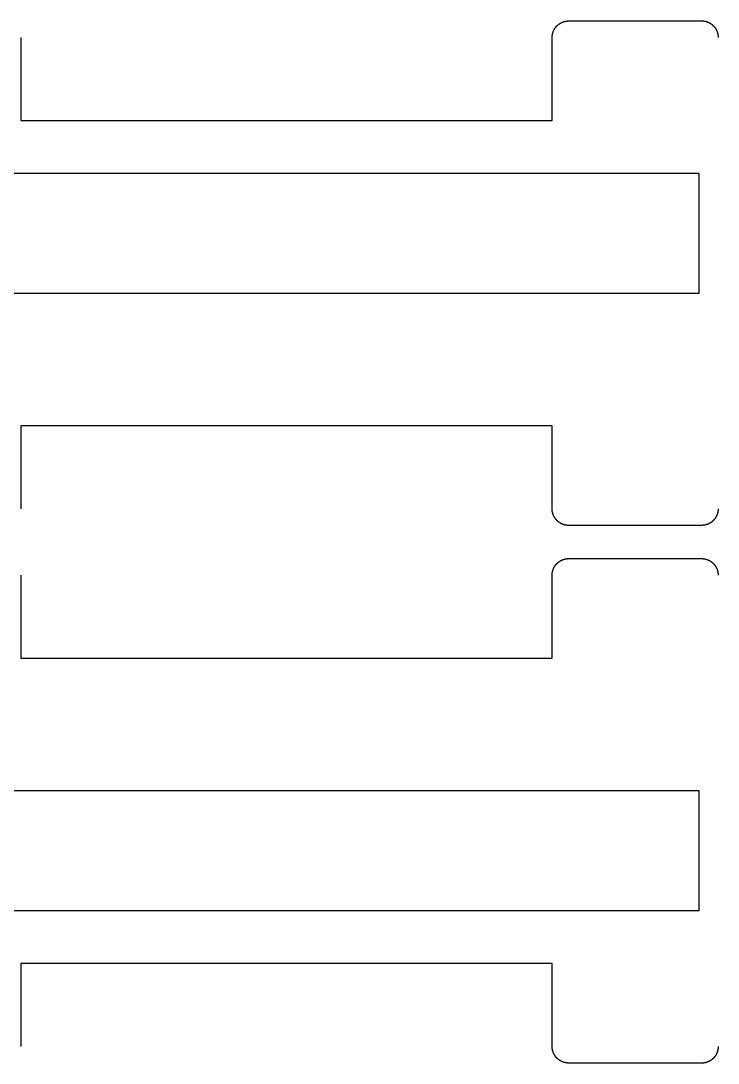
# Model space of a CAD drawing. Extents: x -66 to 66, y -41 to 41.
# Drawn here: x 24 to 45, y -37.15 to -5.75 of the extents above; entities that cross this region are included whole.
import ezdxf

# ---------------------------------------------------------------- set-up
doc = ezdxf.new("R2010")
doc.units = 0
doc.layers.add('LAYER_1', color=7, linetype='CONTINUOUS')

# ---------------------------------------------------------------- blocks, each defined once
blk = doc.blocks.new('BLOCK_87')
at = {"layer": 'LAYER_1', "color": 1}
blk.add_lwpolyline([(44.431, -10.349), (23.329, -10.349)], dxfattribs=at)
blk = doc.blocks.new('BLOCK_89')
at = {"layer": 'LAYER_1', "color": 1}
blk.add_lwpolyline([(23.329, -13.949), (44.431, -13.949)], dxfattribs=at)
blk = doc.blocks.new('BLOCK_90')
at = {"layer": 'LAYER_1', "color": 1}
blk.add_lwpolyline([(44.431, -13.949), (44.431, -10.349)], dxfattribs=at)
blk = doc.blocks.new('BLOCK_115')
at = {"layer": 'LAYER_1', "color": 1}
blk.add_lwpolyline([(44.431, -32.549), (44.431, -28.949)], dxfattribs=at)
blk = doc.blocks.new('BLOCK_116')
at = {"layer": 'LAYER_1', "color": 1}
blk.add_lwpolyline([(44.431, -28.949), (23.329, -28.949)], dxfattribs=at)
blk = doc.blocks.new('BLOCK_118')
at = {"layer": 'LAYER_1', "color": 1}
blk.add_lwpolyline([(23.329, -32.549), (44.431, -32.549)], dxfattribs=at)
blk = doc.blocks.new('BLOCK_164')
at = {"layer": 'LAYER_1', "color": 7}
blk.add_lwpolyline([(24, -6.249), (24, -8.749)], dxfattribs=at)
blk = doc.blocks.new('BLOCK_165')
at = {"layer": 'LAYER_1', "color": 7}
blk.add_lwpolyline([(24, -8.749), (40, -8.749)], dxfattribs=at)
blk = doc.blocks.new('BLOCK_166')
at = {"layer": 'LAYER_1', "color": 7}
blk.add_lwpolyline([(40, -8.749), (40, -6.249)], dxfattribs=at)
blk = doc.blocks.new('BLOCK_167')
at = {"layer": 'LAYER_1', "color": 7}
blk.add_polyline3d([(40, -6.24937, 0), (40, -6.24285, 0), (40.0002, -6.23636, 0), (40.0004, -6.22989, 0), (40.0007, -6.22343, 0), (40.001, -6.217, 0), (40.0015, -6.2106, 0), (40.002, -6.20421, 0), (40.0026, -6.19785, 0), (40.0033, -6.19151, 0), (40.0041, -6.18519, 0), (40.0049, -6.1789, 0), (40.0059, -6.17263, 0), (40.0069, -6.16639, 0), (40.0079, -6.16018, 0), (40.0091, -6.15399, 0), (40.0103, -6.14783, 0), (40.0116, -6.1417, 0), (40.013, -6.13559, 0), (40.0145, -6.12951, 0), (40.016, -6.12346, 0), (40.0176, -6.11745, 0), (40.0193, -6.11146, 0), (40.021, -6.1055, 0), (40.0228, -6.09957, 0), (40.0247, -6.09368, 0), (40.0267, -6.08781, 0), (40.0287, -6.08198, 0), (40.0308, -6.07618, 0), (40.033, -6.07042, 0), (40.0352, -6.06469, 0), (40.0375, -6.05899, 0), (40.0399, -6.05333, 0), (40.0423, -6.04771, 0), (40.0448, -6.04212, 0), (40.0474, -6.03656, 0), (40.0501, -6.03105, 0), (40.0528, -6.02557, 0), (40.0555, -6.02013, 0), (40.0584, -6.01473, 0), (40.0613, -6.00936, 0), (40.0642, -6.00404, 0), (40.0672, -5.99876, 0), (40.0703, -5.99352, 0), (40.0735, -5.98831, 0), (40.0767, -5.98315, 0), (40.08, -5.97804, 0), (40.0833, -5.97296, 0), (40.0867, -5.96793, 0), (40.0901, -5.96294, 0), (40.0936, -5.958, 0), (40.0972, -5.9531, 0), (40.1008, -5.94824, 0), (40.1045, -5.94343, 0), (40.1082, -5.93867, 0), (40.112, -5.93395, 0), (40.1159, -5.92928, 0), (40.1198, -5.92466, 0), (40.1237, -5.92009, 0), (40.1277, -5.91556, 0), (40.1318, -5.91108, 0), (40.1359, -5.90666, 0), (40.1401, -5.90228, 0), (40.1443, -5.89796, 0), (40.1486, -5.89368, 0), (40.1529, -5.88946, 0), (40.1573, -5.88529, 0), (40.1617, -5.88117, 0), (40.1662, -5.8771, 0), (40.1707, -5.87309, 0), (40.1753, -5.86913, 0), (40.1799, -5.86523, 0), (40.1846, -5.86138, 0), (40.1893, -5.85759, 0), (40.1941, -5.85386, 0), (40.1989, -5.85018, 0), (40.2037, -5.84655, 0), (40.2086, -5.84299, 0), (40.2136, -5.83948, 0), (40.2186, -5.83604, 0), (40.2236, -5.83265, 0), (40.2287, -5.82932, 0), (40.2338, -5.82605, 0), (40.2389, -5.82284, 0), (40.2442, -5.81969, 0), (40.2494, -5.81661, 0), (40.2547, -5.81359, 0), (40.26, -5.81063, 0), (40.2654, -5.80773, 0), (40.2708, -5.80489, 0), (40.2762, -5.80212, 0), (40.2817, -5.79942, 0), (40.2872, -5.79678, 0), (40.2928, -5.79421, 0), (40.2983, -5.7917, 0), (40.304, -5.78926, 0), (40.3096, -5.78688, 0), (40.3153, -5.78458, 0), (40.3211, -5.78234, 0), (40.3268, -5.78017, 0), (40.3326, -5.77807, 0), (40.3384, -5.77604, 0), (40.3443, -5.77408, 0), (40.3502, -5.77219, 0), (40.3561, -5.77037, 0), (40.3621, -5.76863, 0), (40.3681, -5.76695, 0), (40.3741, -5.76535, 0), (40.3801, -5.76382, 0), (40.3862, -5.76237, 0), (40.3923, -5.76099, 0), (40.3985, -5.75968, 0), (40.4046, -5.75845, 0), (40.4108, -5.7573, 0), (40.417, -5.75622, 0), (40.4233, -5.75522, 0), (40.4295, -5.75429, 0), (40.4358, -5.75345, 0), (40.4421, -5.75268, 0), (40.4485, -5.75199, 0), (40.4548, -5.75138, 0), (40.4612, -5.75085, 0), (40.4676, -5.7504, 0), (40.4741, -5.75003, 0), (40.4805, -5.74974, 0), (40.487, -5.74953, 0), (40.4935, -5.74941, 0), (40.5, -5.74937, 0)], dxfattribs=at)
blk = doc.blocks.new('BLOCK_168')
at = {"layer": 'LAYER_1', "color": 7}
blk.add_lwpolyline([(40.5, -5.749), (44.5, -5.745)], dxfattribs=at)
blk = doc.blocks.new('BLOCK_169')
at = {"layer": 'LAYER_1', "color": 7}
blk.add_polyline3d([(44.5, -5.74545, 0), (44.5065, -5.74549, 0), (44.513, -5.74562, 0), (44.5195, -5.74583, 0), (44.5259, -5.74611, 0), (44.5324, -5.74648, 0), (44.5388, -5.74693, 0), (44.5452, -5.74746, 0), (44.5515, -5.74808, 0), (44.5579, -5.74876, 0), (44.5642, -5.74953, 0), (44.5705, -5.75038, 0), (44.5767, -5.7513, 0), (44.583, -5.75231, 0), (44.5892, -5.75338, 0), (44.5954, -5.75454, 0), (44.6015, -5.75577, 0), (44.6077, -5.75708, 0), (44.6138, -5.75846, 0), (44.6199, -5.75991, 0), (44.6259, -5.76144, 0), (44.6319, -5.76304, 0), (44.6379, -5.76471, 0), (44.6439, -5.76646, 0), (44.6498, -5.76828, 0), (44.6557, -5.77017, 0), (44.6616, -5.77213, 0), (44.6674, -5.77416, 0), (44.6732, -5.77626, 0), (44.6789, -5.77843, 0), (44.6847, -5.78067, 0), (44.6904, -5.78297, 0), (44.696, -5.78535, 0), (44.7017, -5.78779, 0), (44.7072, -5.79029, 0), (44.7128, -5.79287, 0), (44.7183, -5.79551, 0), (44.7238, -5.79821, 0), (44.7292, -5.80098, 0), (44.7346, -5.80382, 0), (44.74, -5.80671, 0), (44.7453, -5.80967, 0), (44.7506, -5.8127, 0), (44.7559, -5.81578, 0), (44.7611, -5.81893, 0), (44.7662, -5.82214, 0), (44.7713, -5.82541, 0), (44.7764, -5.82873, 0), (44.7814, -5.83212, 0), (44.7864, -5.83557, 0), (44.7914, -5.83908, 0), (44.7963, -5.84264, 0), (44.8011, -5.84626, 0), (44.8059, -5.84994, 0), (44.8107, -5.85368, 0), (44.8154, -5.85747, 0), (44.8201, -5.86132, 0), (44.8247, -5.86522, 0), (44.8293, -5.86918, 0), (44.8338, -5.87319, 0), (44.8383, -5.87726, 0), (44.8427, -5.88137, 0), (44.8471, -5.88555, 0), (44.8514, -5.88977, 0), (44.8557, -5.89404, 0), (44.8599, -5.89837, 0), (44.8641, -5.90275, 0), (44.8682, -5.90717, 0), (44.8723, -5.91165, 0), (44.8763, -5.91617, 0), (44.8802, -5.92075, 0), (44.8841, -5.92537, 0), (44.888, -5.93004, 0), (44.8918, -5.93476, 0), (44.8955, -5.93952, 0), (44.8992, -5.94433, 0), (44.9028, -5.94918, 0), (44.9064, -5.95408, 0), (44.9099, -5.95903, 0), (44.9133, -5.96402, 0), (44.9167, -5.96905, 0), (44.92, -5.97412, 0), (44.9233, -5.97924, 0), (44.9265, -5.9844, 0), (44.9297, -5.9896, 0), (44.9328, -5.99485, 0), (44.9358, -6.00013, 0), (44.9387, -6.00545, 0), (44.9416, -6.01081, 0), (44.9445, -6.01622, 0), (44.9472, -6.02166, 0), (44.9499, -6.02714, 0), (44.9526, -6.03265, 0), (44.9552, -6.0382, 0), (44.9577, -6.04379, 0), (44.9601, -6.04942, 0), (44.9625, -6.05508, 0), (44.9648, -6.06078, 0), (44.967, -6.06651, 0), (44.9692, -6.07227, 0), (44.9713, -6.07807, 0), (44.9733, -6.0839, 0), (44.9753, -6.08976, 0), (44.9772, -6.09566, 0), (44.979, -6.10159, 0), (44.9807, -6.10755, 0), (44.9824, -6.11353, 0), (44.984, -6.11955, 0), (44.9855, -6.1256, 0), (44.987, -6.13168, 0), (44.9884, -6.13778, 0), (44.9897, -6.14392, 0), (44.9909, -6.15008, 0), (44.9921, -6.15627, 0), (44.9931, -6.16248, 0), (44.9941, -6.16872, 0), (44.9951, -6.17499, 0), (44.9959, -6.18128, 0), (44.9967, -6.18759, 0), (44.9974, -6.19393, 0), (44.998, -6.2003, 0), (44.9985, -6.20668, 0), (44.999, -6.21309, 0), (44.9993, -6.21952, 0), (44.9996, -6.22597, 0), (44.9998, -6.23245, 0), (45, -6.23894, 0), (45, -6.24545, 0)], dxfattribs=at)
blk = doc.blocks.new('BLOCK_180')
at = {"layer": 'LAYER_1', "color": 7}
blk.add_polyline3d([(45, -20.4494, 0), (45, -20.4559, 0), (44.9998, -20.4624, 0), (44.9996, -20.4688, 0), (44.9993, -20.4753, 0), (44.999, -20.4817, 0), (44.9985, -20.4881, 0), (44.998, -20.4945, 0), (44.9974, -20.5009, 0), (44.9967, -20.5072, 0), (44.9959, -20.5135, 0), (44.9951, -20.5198, 0), (44.9941, -20.5261, 0), (44.9931, -20.5323, 0), (44.9921, -20.5386, 0), (44.9909, -20.5447, 0), (44.9897, -20.5509, 0), (44.9884, -20.557, 0), (44.987, -20.5631, 0), (44.9855, -20.5692, 0), (44.984, -20.5753, 0), (44.9824, -20.5813, 0), (44.9807, -20.5873, 0), (44.979, -20.5932, 0), (44.9772, -20.5992, 0), (44.9753, -20.6051, 0), (44.9733, -20.6109, 0), (44.9713, -20.6167, 0), (44.9692, -20.6225, 0), (44.967, -20.6283, 0), (44.9648, -20.634, 0), (44.9625, -20.6397, 0), (44.9601, -20.6454, 0), (44.9577, -20.651, 0), (44.9552, -20.6566, 0), (44.9526, -20.6622, 0), (44.9499, -20.6677, 0), (44.9472, -20.6732, 0), (44.9445, -20.6786, 0), (44.9416, -20.684, 0), (44.9387, -20.6894, 0), (44.9358, -20.6947, 0), (44.9328, -20.7, 0), (44.9297, -20.7052, 0), (44.9265, -20.7104, 0), (44.9233, -20.7156, 0), (44.92, -20.7207, 0), (44.9167, -20.7258, 0), (44.9133, -20.7308, 0), (44.9099, -20.7358, 0), (44.9064, -20.7407, 0), (44.9028, -20.7456, 0), (44.8992, -20.7505, 0), (44.8955, -20.7553, 0), (44.8918, -20.7601, 0), (44.888, -20.7648, 0), (44.8841, -20.7694, 0), (44.8802, -20.7741, 0), (44.8763, -20.7786, 0), (44.8723, -20.7832, 0), (44.8682, -20.7876, 0), (44.8641, -20.7921, 0), (44.8599, -20.7964, 0), (44.8557, -20.8008, 0), (44.8514, -20.805, 0), (44.8471, -20.8093, 0), (44.8427, -20.8134, 0), (44.8383, -20.8176, 0), (44.8338, -20.8216, 0), (44.8293, -20.8256, 0), (44.8247, -20.8296, 0), (44.8201, -20.8335, 0), (44.8154, -20.8373, 0), (44.8107, -20.8411, 0), (44.8059, -20.8449, 0), (44.8011, -20.8486, 0), (44.7963, -20.8522, 0), (44.7914, -20.8557, 0), (44.7864, -20.8592, 0), (44.7814, -20.8627, 0), (44.7764, -20.8661, 0), (44.7713, -20.8694, 0), (44.7662, -20.8727, 0), (44.7611, -20.8759, 0), (44.7559, -20.879, 0), (44.7506, -20.8821, 0), (44.7453, -20.8851, 0), (44.74, -20.8881, 0), (44.7346, -20.891, 0), (44.7292, -20.8938, 0), (44.7238, -20.8966, 0), (44.7183, -20.8993, 0), (44.7128, -20.902, 0), (44.7072, -20.9045, 0), (44.7017, -20.907, 0), (44.696, -20.9095, 0), (44.6904, -20.9118, 0), (44.6847, -20.9142, 0), (44.6789, -20.9164, 0), (44.6732, -20.9186, 0), (44.6674, -20.9207, 0), (44.6616, -20.9227, 0), (44.6557, -20.9247, 0), (44.6498, -20.9265, 0), (44.6439, -20.9284, 0), (44.6379, -20.9301, 0), (44.6319, -20.9318, 0), (44.6259, -20.9334, 0), (44.6199, -20.9349, 0), (44.6138, -20.9364, 0), (44.6077, -20.9377, 0), (44.6015, -20.939, 0), (44.5954, -20.9403, 0), (44.5892, -20.9414, 0), (44.583, -20.9425, 0), (44.5767, -20.9435, 0), (44.5705, -20.9444, 0), (44.5642, -20.9453, 0), (44.5579, -20.9461, 0), (44.5515, -20.9467, 0), (44.5452, -20.9474, 0), (44.5388, -20.9479, 0), (44.5324, -20.9483, 0), (44.5259, -20.9487, 0), (44.5195, -20.949, 0), (44.513, -20.9492, 0), (44.5065, -20.9493, 0), (44.5, -20.9494, 0)], dxfattribs=at)
blk = doc.blocks.new('BLOCK_181')
at = {"layer": 'LAYER_1', "color": 7}
blk.add_lwpolyline([(44.5, -20.949), (40.5, -20.949)], dxfattribs=at)
blk = doc.blocks.new('BLOCK_182')
at = {"layer": 'LAYER_1', "color": 7}
blk.add_polyline3d([(40.5, -20.9494, 0), (40.4935, -20.9493, 0), (40.487, -20.9492, 0), (40.4805, -20.949, 0), (40.4741, -20.9487, 0), (40.4676, -20.9483, 0), (40.4612, -20.9479, 0), (40.4548, -20.9474, 0), (40.4485, -20.9467, 0), (40.4421, -20.9461, 0), (40.4358, -20.9453, 0), (40.4295, -20.9444, 0), (40.4233, -20.9435, 0), (40.417, -20.9425, 0), (40.4108, -20.9414, 0), (40.4046, -20.9403, 0), (40.3985, -20.939, 0), (40.3923, -20.9377, 0), (40.3862, -20.9364, 0), (40.3801, -20.9349, 0), (40.3741, -20.9334, 0), (40.3681, -20.9318, 0), (40.3621, -20.9301, 0), (40.3561, -20.9284, 0), (40.3502, -20.9265, 0), (40.3443, -20.9247, 0), (40.3384, -20.9227, 0), (40.3326, -20.9207, 0), (40.3268, -20.9186, 0), (40.3211, -20.9164, 0), (40.3153, -20.9142, 0), (40.3096, -20.9118, 0), (40.304, -20.9095, 0), (40.2983, -20.907, 0), (40.2928, -20.9045, 0), (40.2872, -20.902, 0), (40.2817, -20.8993, 0), (40.2762, -20.8966, 0), (40.2708, -20.8938, 0), (40.2654, -20.891, 0), (40.26, -20.8881, 0), (40.2547, -20.8851, 0), (40.2494, -20.8821, 0), (40.2442, -20.879, 0), (40.2389, -20.8759, 0), (40.2338, -20.8727, 0), (40.2287, -20.8694, 0), (40.2236, -20.8661, 0), (40.2186, -20.8627, 0), (40.2136, -20.8592, 0), (40.2086, -20.8557, 0), (40.2037, -20.8522, 0), (40.1989, -20.8486, 0), (40.1941, -20.8449, 0), (40.1893, -20.8411, 0), (40.1846, -20.8373, 0), (40.1799, -20.8335, 0), (40.1753, -20.8296, 0), (40.1707, -20.8256, 0), (40.1662, -20.8216, 0), (40.1617, -20.8176, 0), (40.1573, -20.8134, 0), (40.1529, -20.8093, 0), (40.1486, -20.805, 0), (40.1443, -20.8008, 0), (40.1401, -20.7964, 0), (40.1359, -20.7921, 0), (40.1318, -20.7876, 0), (40.1277, -20.7832, 0), (40.1237, -20.7786, 0), (40.1198, -20.7741, 0), (40.1159, -20.7694, 0), (40.112, -20.7648, 0), (40.1082, -20.7601, 0), (40.1045, -20.7553, 0), (40.1008, -20.7505, 0), (40.0972, -20.7456, 0), (40.0936, -20.7407, 0), (40.0901, -20.7358, 0), (40.0867, -20.7308, 0), (40.0833, -20.7258, 0), (40.08, -20.7207, 0), (40.0767, -20.7156, 0), (40.0735, -20.7104, 0), (40.0703, -20.7052, 0), (40.0672, -20.7, 0), (40.0642, -20.6947, 0), (40.0613, -20.6894, 0), (40.0584, -20.684, 0), (40.0555, -20.6786, 0), (40.0528, -20.6732, 0), (40.0501, -20.6677, 0), (40.0474, -20.6622, 0), (40.0448, -20.6566, 0), (40.0423, -20.651, 0), (40.0399, -20.6454, 0), (40.0375, -20.6397, 0), (40.0352, -20.634, 0), (40.033, -20.6283, 0), (40.0308, -20.6225, 0), (40.0287, -20.6167, 0), (40.0267, -20.6109, 0), (40.0247, -20.6051, 0), (40.0228, -20.5992, 0), (40.021, -20.5932, 0), (40.0193, -20.5873, 0), (40.0176, -20.5813, 0), (40.016, -20.5753, 0), (40.0145, -20.5692, 0), (40.013, -20.5631, 0), (40.0116, -20.557, 0), (40.0103, -20.5509, 0), (40.0091, -20.5447, 0), (40.0079, -20.5386, 0), (40.0069, -20.5323, 0), (40.0059, -20.5261, 0), (40.0049, -20.5198, 0), (40.0041, -20.5135, 0), (40.0033, -20.5072, 0), (40.0026, -20.5009, 0), (40.002, -20.4945, 0), (40.0015, -20.4881, 0), (40.001, -20.4817, 0), (40.0007, -20.4753, 0), (40.0004, -20.4688, 0), (40.0002, -20.4624, 0), (40, -20.4559, 0), (40, -20.4494, 0)], dxfattribs=at)
blk = doc.blocks.new('BLOCK_183')
at = {"layer": 'LAYER_1', "color": 7}
blk.add_lwpolyline([(40, -20.449), (40, -17.949)], dxfattribs=at)
blk = doc.blocks.new('BLOCK_184')
at = {"layer": 'LAYER_1', "color": 7}
blk.add_lwpolyline([(40, -17.949), (24, -17.949)], dxfattribs=at)
blk = doc.blocks.new('BLOCK_185')
at = {"layer": 'LAYER_1', "color": 7}
blk.add_lwpolyline([(24, -17.949), (24, -20.449)], dxfattribs=at)
blk = doc.blocks.new('BLOCK_274')
at = {"layer": 'LAYER_1', "color": 7}
blk.add_lwpolyline([(24, -22.449), (24, -24.949)], dxfattribs=at)
blk = doc.blocks.new('BLOCK_275')
at = {"layer": 'LAYER_1', "color": 7}
blk.add_lwpolyline([(24, -24.949), (40, -24.949)], dxfattribs=at)
blk = doc.blocks.new('BLOCK_276')
at = {"layer": 'LAYER_1', "color": 7}
blk.add_lwpolyline([(40, -24.949), (40, -22.449)], dxfattribs=at)
blk = doc.blocks.new('BLOCK_277')
at = {"layer": 'LAYER_1', "color": 7}
blk.add_polyline3d([(40, -22.4494, 0), (40, -22.4429, 0), (40.0002, -22.4364, 0), (40.0004, -22.4299, 0), (40.0007, -22.4234, 0), (40.001, -22.417, 0), (40.0015, -22.4106, 0), (40.002, -22.4042, 0), (40.0026, -22.3978, 0), (40.0033, -22.3915, 0), (40.0041, -22.3852, 0), (40.0049, -22.3789, 0), (40.0059, -22.3726, 0), (40.0069, -22.3664, 0), (40.0079, -22.3602, 0), (40.0091, -22.354, 0), (40.0103, -22.3478, 0), (40.0116, -22.3417, 0), (40.013, -22.3356, 0), (40.0145, -22.3295, 0), (40.016, -22.3235, 0), (40.0176, -22.3174, 0), (40.0193, -22.3115, 0), (40.021, -22.3055, 0), (40.0228, -22.2996, 0), (40.0247, -22.2937, 0), (40.0267, -22.2878, 0), (40.0287, -22.282, 0), (40.0308, -22.2762, 0), (40.033, -22.2704, 0), (40.0352, -22.2647, 0), (40.0375, -22.259, 0), (40.0399, -22.2533, 0), (40.0423, -22.2477, 0), (40.0448, -22.2421, 0), (40.0474, -22.2366, 0), (40.0501, -22.231, 0), (40.0528, -22.2256, 0), (40.0555, -22.2201, 0), (40.0584, -22.2147, 0), (40.0613, -22.2094, 0), (40.0642, -22.204, 0), (40.0672, -22.1988, 0), (40.0703, -22.1935, 0), (40.0735, -22.1883, 0), (40.0767, -22.1832, 0), (40.08, -22.178, 0), (40.0833, -22.173, 0), (40.0867, -22.1679, 0), (40.0901, -22.1629, 0), (40.0936, -22.158, 0), (40.0972, -22.1531, 0), (40.1008, -22.1482, 0), (40.1045, -22.1434, 0), (40.1082, -22.1387, 0), (40.112, -22.134, 0), (40.1159, -22.1293, 0), (40.1198, -22.1247, 0), (40.1237, -22.1201, 0), (40.1277, -22.1156, 0), (40.1318, -22.1111, 0), (40.1359, -22.1067, 0), (40.1401, -22.1023, 0), (40.1443, -22.098, 0), (40.1486, -22.0937, 0), (40.1529, -22.0895, 0), (40.1573, -22.0853, 0), (40.1617, -22.0812, 0), (40.1662, -22.0771, 0), (40.1707, -22.0731, 0), (40.1753, -22.0691, 0), (40.1799, -22.0652, 0), (40.1846, -22.0614, 0), (40.1893, -22.0576, 0), (40.1941, -22.0539, 0), (40.1989, -22.0502, 0), (40.2037, -22.0466, 0), (40.2086, -22.043, 0), (40.2136, -22.0395, 0), (40.2186, -22.036, 0), (40.2236, -22.0326, 0), (40.2287, -22.0293, 0), (40.2338, -22.026, 0), (40.2389, -22.0228, 0), (40.2442, -22.0197, 0), (40.2494, -22.0166, 0), (40.2547, -22.0136, 0), (40.26, -22.0106, 0), (40.2654, -22.0077, 0), (40.2708, -22.0049, 0), (40.2762, -22.0021, 0), (40.2817, -21.9994, 0), (40.2872, -21.9968, 0), (40.2928, -21.9942, 0), (40.2983, -21.9917, 0), (40.304, -21.9893, 0), (40.3096, -21.9869, 0), (40.3153, -21.9846, 0), (40.3211, -21.9823, 0), (40.3268, -21.9802, 0), (40.3326, -21.9781, 0), (40.3384, -21.976, 0), (40.3443, -21.9741, 0), (40.3502, -21.9722, 0), (40.3561, -21.9704, 0), (40.3621, -21.9686, 0), (40.3681, -21.967, 0), (40.3741, -21.9654, 0), (40.3801, -21.9638, 0), (40.3862, -21.9624, 0), (40.3923, -21.961, 0), (40.3985, -21.9597, 0), (40.4046, -21.9585, 0), (40.4108, -21.9573, 0), (40.417, -21.9562, 0), (40.4233, -21.9552, 0), (40.4295, -21.9543, 0), (40.4358, -21.9534, 0), (40.4421, -21.9527, 0), (40.4485, -21.952, 0), (40.4548, -21.9514, 0), (40.4612, -21.9508, 0), (40.4676, -21.9504, 0), (40.4741, -21.95, 0), (40.4805, -21.9497, 0), (40.487, -21.9495, 0), (40.4935, -21.9494, 0), (40.5, -21.9494, 0)], dxfattribs=at)
blk = doc.blocks.new('BLOCK_278')
at = {"layer": 'LAYER_1', "color": 7}
blk.add_lwpolyline([(40.5, -21.949), (44.5, -21.949)], dxfattribs=at)
blk = doc.blocks.new('BLOCK_279')
at = {"layer": 'LAYER_1', "color": 7}
blk.add_polyline3d([(44.5, -21.9494, 0), (44.5065, -21.9494, 0), (44.513, -21.9495, 0), (44.5195, -21.9497, 0), (44.5259, -21.95, 0), (44.5324, -21.9504, 0), (44.5388, -21.9508, 0), (44.5452, -21.9514, 0), (44.5515, -21.952, 0), (44.5579, -21.9527, 0), (44.5642, -21.9534, 0), (44.5705, -21.9543, 0), (44.5767, -21.9552, 0), (44.583, -21.9562, 0), (44.5892, -21.9573, 0), (44.5954, -21.9585, 0), (44.6015, -21.9597, 0), (44.6077, -21.961, 0), (44.6138, -21.9624, 0), (44.6199, -21.9638, 0), (44.6259, -21.9654, 0), (44.6319, -21.967, 0), (44.6379, -21.9686, 0), (44.6439, -21.9704, 0), (44.6498, -21.9722, 0), (44.6557, -21.9741, 0), (44.6616, -21.976, 0), (44.6674, -21.9781, 0), (44.6732, -21.9802, 0), (44.6789, -21.9823, 0), (44.6847, -21.9846, 0), (44.6904, -21.9869, 0), (44.696, -21.9893, 0), (44.7017, -21.9917, 0), (44.7072, -21.9942, 0), (44.7128, -21.9968, 0), (44.7183, -21.9994, 0), (44.7238, -22.0021, 0), (44.7292, -22.0049, 0), (44.7346, -22.0077, 0), (44.74, -22.0106, 0), (44.7453, -22.0136, 0), (44.7506, -22.0166, 0), (44.7559, -22.0197, 0), (44.7611, -22.0228, 0), (44.7662, -22.026, 0), (44.7713, -22.0293, 0), (44.7764, -22.0326, 0), (44.7814, -22.036, 0), (44.7864, -22.0395, 0), (44.7914, -22.043, 0), (44.7963, -22.0466, 0), (44.8011, -22.0502, 0), (44.8059, -22.0539, 0), (44.8107, -22.0576, 0), (44.8154, -22.0614, 0), (44.8201, -22.0652, 0), (44.8247, -22.0691, 0), (44.8293, -22.0731, 0), (44.8338, -22.0771, 0), (44.8383, -22.0812, 0), (44.8427, -22.0853, 0), (44.8471, -22.0895, 0), (44.8514, -22.0937, 0), (44.8557, -22.098, 0), (44.8599, -22.1023, 0), (44.8641, -22.1067, 0), (44.8682, -22.1111, 0), (44.8723, -22.1156, 0), (44.8763, -22.1201, 0), (44.8802, -22.1247, 0), (44.8841, -22.1293, 0), (44.888, -22.134, 0), (44.8918, -22.1387, 0), (44.8955, -22.1434, 0), (44.8992, -22.1482, 0), (44.9028, -22.1531, 0), (44.9064, -22.158, 0), (44.9099, -22.1629, 0), (44.9133, -22.1679, 0), (44.9167, -22.173, 0), (44.92, -22.178, 0), (44.9233, -22.1832, 0), (44.9265, -22.1883, 0), (44.9297, -22.1935, 0), (44.9328, -22.1988, 0), (44.9358, -22.204, 0), (44.9387, -22.2094, 0), (44.9416, -22.2147, 0), (44.9445, -22.2201, 0), (44.9472, -22.2256, 0), (44.9499, -22.231, 0), (44.9526, -22.2366, 0), (44.9552, -22.2421, 0), (44.9577, -22.2477, 0), (44.9601, -22.2533, 0), (44.9625, -22.259, 0), (44.9648, -22.2647, 0), (44.967, -22.2704, 0), (44.9692, -22.2762, 0), (44.9713, -22.282, 0), (44.9733, -22.2878, 0), (44.9753, -22.2937, 0), (44.9772, -22.2996, 0), (44.979, -22.3055, 0), (44.9807, -22.3115, 0), (44.9824, -22.3174, 0), (44.984, -22.3235, 0), (44.9855, -22.3295, 0), (44.987, -22.3356, 0), (44.9884, -22.3417, 0), (44.9897, -22.3478, 0), (44.9909, -22.354, 0), (44.9921, -22.3602, 0), (44.9931, -22.3664, 0), (44.9941, -22.3726, 0), (44.9951, -22.3789, 0), (44.9959, -22.3852, 0), (44.9967, -22.3915, 0), (44.9974, -22.3978, 0), (44.998, -22.4042, 0), (44.9985, -22.4106, 0), (44.999, -22.417, 0), (44.9993, -22.4234, 0), (44.9996, -22.4299, 0), (44.9998, -22.4364, 0), (45, -22.4429, 0), (45, -22.4494, 0)], dxfattribs=at)
blk = doc.blocks.new('BLOCK_290')
at = {"layer": 'LAYER_1', "color": 7}
blk.add_polyline3d([(45, -36.6533, 0), (45, -36.6598, 0), (44.9998, -36.6663, 0), (44.9996, -36.6728, 0), (44.9993, -36.6792, 0), (44.999, -36.6856, 0), (44.9985, -36.692, 0), (44.998, -36.6984, 0), (44.9974, -36.7048, 0), (44.9967, -36.7111, 0), (44.9959, -36.7175, 0), (44.9951, -36.7237, 0), (44.9941, -36.73, 0), (44.9931, -36.7362, 0), (44.9921, -36.7425, 0), (44.9909, -36.7487, 0), (44.9897, -36.7548, 0), (44.9884, -36.7609, 0), (44.987, -36.7671, 0), (44.9855, -36.7731, 0), (44.984, -36.7792, 0), (44.9824, -36.7852, 0), (44.9807, -36.7912, 0), (44.979, -36.7971, 0), (44.9772, -36.8031, 0), (44.9753, -36.809, 0), (44.9733, -36.8148, 0), (44.9713, -36.8207, 0), (44.9692, -36.8265, 0), (44.967, -36.8322, 0), (44.9648, -36.838, 0), (44.9625, -36.8437, 0), (44.9601, -36.8493, 0), (44.9577, -36.8549, 0), (44.9552, -36.8605, 0), (44.9526, -36.8661, 0), (44.9499, -36.8716, 0), (44.9472, -36.8771, 0), (44.9445, -36.8825, 0), (44.9416, -36.8879, 0), (44.9387, -36.8933, 0), (44.9358, -36.8986, 0), (44.9328, -36.9039, 0), (44.9297, -36.9091, 0), (44.9265, -36.9143, 0), (44.9233, -36.9195, 0), (44.92, -36.9246, 0), (44.9167, -36.9297, 0), (44.9133, -36.9347, 0), (44.9099, -36.9397, 0), (44.9064, -36.9446, 0), (44.9028, -36.9495, 0), (44.8992, -36.9544, 0), (44.8955, -36.9592, 0), (44.8918, -36.964, 0), (44.888, -36.9687, 0), (44.8841, -36.9734, 0), (44.8802, -36.978, 0), (44.8763, -36.9826, 0), (44.8723, -36.9871, 0), (44.8682, -36.9916, 0), (44.8641, -36.996, 0), (44.8599, -37.0004, 0), (44.8557, -37.0047, 0), (44.8514, -37.009, 0), (44.8471, -37.0132, 0), (44.8427, -37.0174, 0), (44.8383, -37.0215, 0), (44.8338, -37.0255, 0), (44.8293, -37.0296, 0), (44.8247, -37.0335, 0), (44.8201, -37.0374, 0), (44.8154, -37.0413, 0), (44.8107, -37.0451, 0), (44.8059, -37.0488, 0), (44.8011, -37.0525, 0), (44.7963, -37.0561, 0), (44.7914, -37.0597, 0), (44.7864, -37.0632, 0), (44.7814, -37.0666, 0), (44.7764, -37.07, 0), (44.7713, -37.0733, 0), (44.7662, -37.0766, 0), (44.7611, -37.0798, 0), (44.7559, -37.0829, 0), (44.7506, -37.086, 0), (44.7453, -37.0891, 0), (44.74, -37.092, 0), (44.7346, -37.0949, 0), (44.7292, -37.0977, 0), (44.7238, -37.1005, 0), (44.7183, -37.1032, 0), (44.7128, -37.1059, 0), (44.7072, -37.1084, 0), (44.7017, -37.1109, 0), (44.696, -37.1134, 0), (44.6904, -37.1158, 0), (44.6847, -37.1181, 0), (44.6789, -37.1203, 0), (44.6732, -37.1225, 0), (44.6674, -37.1246, 0), (44.6616, -37.1266, 0), (44.6557, -37.1286, 0), (44.6498, -37.1305, 0), (44.6439, -37.1323, 0), (44.6379, -37.134, 0), (44.6319, -37.1357, 0), (44.6259, -37.1373, 0), (44.6199, -37.1388, 0), (44.6138, -37.1403, 0), (44.6077, -37.1417, 0), (44.6015, -37.143, 0), (44.5954, -37.1442, 0), (44.5892, -37.1453, 0), (44.583, -37.1464, 0), (44.5767, -37.1474, 0), (44.5705, -37.1484, 0), (44.5642, -37.1492, 0), (44.5579, -37.15, 0), (44.5515, -37.1507, 0), (44.5452, -37.1513, 0), (44.5388, -37.1518, 0), (44.5324, -37.1522, 0), (44.5259, -37.1526, 0), (44.5195, -37.1529, 0), (44.513, -37.1531, 0), (44.5065, -37.1532, 0), (44.5, -37.1533, 0)], dxfattribs=at)
blk = doc.blocks.new('BLOCK_291')
at = {"layer": 'LAYER_1', "color": 7}
blk.add_lwpolyline([(44.5, -37.153), (40.5, -37.149)], dxfattribs=at)
blk = doc.blocks.new('BLOCK_292')
at = {"layer": 'LAYER_1', "color": 7}
blk.add_polyline3d([(40.5, -37.1494, 0), (40.4935, -37.1493, 0), (40.487, -37.1492, 0), (40.4805, -37.149, 0), (40.4741, -37.1487, 0), (40.4676, -37.1483, 0), (40.4612, -37.1479, 0), (40.4548, -37.1474, 0), (40.4485, -37.1467, 0), (40.4421, -37.1461, 0), (40.4358, -37.1453, 0), (40.4295, -37.1444, 0), (40.4233, -37.1435, 0), (40.417, -37.1425, 0), (40.4108, -37.1414, 0), (40.4046, -37.1403, 0), (40.3985, -37.139, 0), (40.3923, -37.1377, 0), (40.3862, -37.1364, 0), (40.3801, -37.1349, 0), (40.3741, -37.1334, 0), (40.3681, -37.1318, 0), (40.3621, -37.1301, 0), (40.3561, -37.1284, 0), (40.3502, -37.1265, 0), (40.3443, -37.1247, 0), (40.3384, -37.1227, 0), (40.3326, -37.1207, 0), (40.3268, -37.1186, 0), (40.3211, -37.1164, 0), (40.3153, -37.1142, 0), (40.3096, -37.1118, 0), (40.304, -37.1095, 0), (40.2983, -37.107, 0), (40.2928, -37.1045, 0), (40.2872, -37.102, 0), (40.2817, -37.0993, 0), (40.2762, -37.0966, 0), (40.2708, -37.0938, 0), (40.2654, -37.091, 0), (40.26, -37.0881, 0), (40.2547, -37.0851, 0), (40.2494, -37.0821, 0), (40.2442, -37.079, 0), (40.2389, -37.0759, 0), (40.2338, -37.0727, 0), (40.2287, -37.0694, 0), (40.2236, -37.0661, 0), (40.2186, -37.0627, 0), (40.2136, -37.0592, 0), (40.2086, -37.0557, 0), (40.2037, -37.0522, 0), (40.1989, -37.0486, 0), (40.1941, -37.0449, 0), (40.1893, -37.0411, 0), (40.1846, -37.0373, 0), (40.1799, -37.0335, 0), (40.1753, -37.0296, 0), (40.1707, -37.0256, 0), (40.1662, -37.0216, 0), (40.1617, -37.0176, 0), (40.1573, -37.0134, 0), (40.1529, -37.0093, 0), (40.1486, -37.005, 0), (40.1443, -37.0008, 0), (40.1401, -36.9964, 0), (40.1359, -36.9921, 0), (40.1318, -36.9876, 0), (40.1277, -36.9832, 0), (40.1237, -36.9786, 0), (40.1198, -36.9741, 0), (40.1159, -36.9694, 0), (40.112, -36.9648, 0), (40.1082, -36.9601, 0), (40.1045, -36.9553, 0), (40.1008, -36.9505, 0), (40.0972, -36.9456, 0), (40.0936, -36.9407, 0), (40.0901, -36.9358, 0), (40.0867, -36.9308, 0), (40.0833, -36.9258, 0), (40.08, -36.9207, 0), (40.0767, -36.9156, 0), (40.0735, -36.9104, 0), (40.0703, -36.9052, 0), (40.0672, -36.9, 0), (40.0642, -36.8947, 0), (40.0613, -36.8894, 0), (40.0584, -36.884, 0), (40.0555, -36.8786, 0), (40.0528, -36.8732, 0), (40.0501, -36.8677, 0), (40.0474, -36.8622, 0), (40.0448, -36.8566, 0), (40.0423, -36.851, 0), (40.0399, -36.8454, 0), (40.0375, -36.8397, 0), (40.0352, -36.834, 0), (40.033, -36.8283, 0), (40.0308, -36.8225, 0), (40.0287, -36.8167, 0), (40.0267, -36.8109, 0), (40.0247, -36.8051, 0), (40.0228, -36.7992, 0), (40.021, -36.7932, 0), (40.0193, -36.7873, 0), (40.0176, -36.7813, 0), (40.016, -36.7753, 0), (40.0145, -36.7692, 0), (40.013, -36.7631, 0), (40.0116, -36.757, 0), (40.0103, -36.7509, 0), (40.0091, -36.7447, 0), (40.0079, -36.7386, 0), (40.0069, -36.7323, 0), (40.0059, -36.7261, 0), (40.0049, -36.7198, 0), (40.0041, -36.7135, 0), (40.0033, -36.7072, 0), (40.0026, -36.7009, 0), (40.002, -36.6945, 0), (40.0015, -36.6881, 0), (40.001, -36.6817, 0), (40.0007, -36.6753, 0), (40.0004, -36.6688, 0), (40.0002, -36.6624, 0), (40, -36.6559, 0), (40, -36.6494, 0)], dxfattribs=at)
blk = doc.blocks.new('BLOCK_293')
at = {"layer": 'LAYER_1', "color": 7}
blk.add_lwpolyline([(40, -36.649), (40, -34.149)], dxfattribs=at)
blk = doc.blocks.new('BLOCK_294')
at = {"layer": 'LAYER_1', "color": 7}
blk.add_lwpolyline([(40, -34.149), (24, -34.149)], dxfattribs=at)
blk = doc.blocks.new('BLOCK_295')
at = {"layer": 'LAYER_1', "color": 7}
blk.add_lwpolyline([(24, -34.149), (24, -36.649)], dxfattribs=at)
blk = doc.blocks.new('BLOCK_2')
at = {"layer": 'LAYER_1'}
for name in ['BLOCK_167', 'BLOCK_168', 'BLOCK_169', 'BLOCK_164', 'BLOCK_166', 'BLOCK_165', 'BLOCK_87', 'BLOCK_90', 'BLOCK_89', 'BLOCK_184', 'BLOCK_185', 'BLOCK_183', 'BLOCK_182', 'BLOCK_180', 'BLOCK_181', 'BLOCK_277', 'BLOCK_278', 'BLOCK_279', 'BLOCK_274', 'BLOCK_276', 'BLOCK_275', 'BLOCK_116', 'BLOCK_115', 'BLOCK_118', 'BLOCK_294', 'BLOCK_295', 'BLOCK_293', 'BLOCK_292', 'BLOCK_290', 'BLOCK_291']:
    blk.add_blockref(name, (0, 0), dxfattribs=at)

msp = doc.modelspace()

# ---------------------------------------------------------------- block references
at = {"layer": 'LAYER_1'}
msp.add_blockref('BLOCK_2', (0, 0), dxfattribs=at)

doc.saveas('drawing.dxf')
